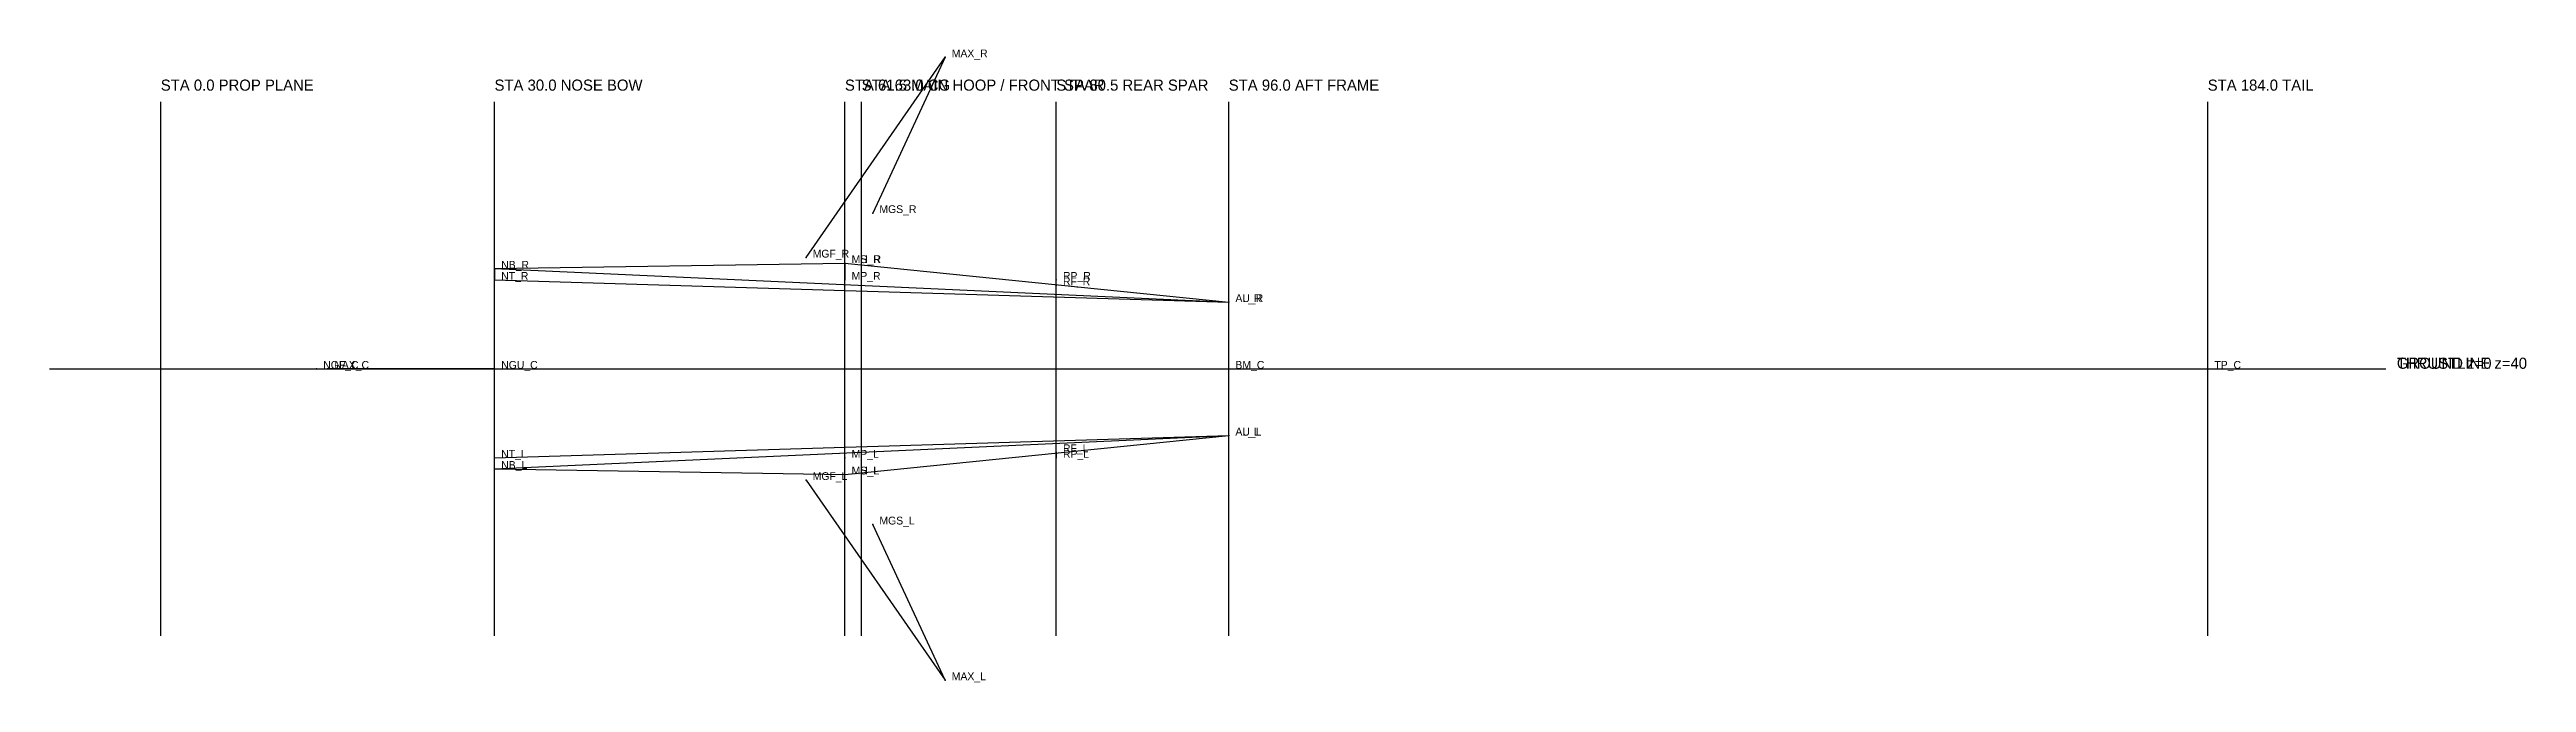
# Model space of a CAD drawing. Header units: metres. Extents: x -10 to 213, y -28 to 29.
import ezdxf

# ---------------------------------------------------------------- set-up
doc = ezdxf.new("R2010")
doc.units = ezdxf.units.M
for name, color, linetype in [('BOOM', 2, 'CONTINUOUS'), ('CAGE-DIAGONAL', 3, 'CONTINUOUS'), ('CAGE-FRAME', 4, 'CONTINUOUS'), ('CAGE-HOOP', 1, 'CONTINUOUS'), ('CAGE-LONGERON', 5, 'CONTINUOUS'), ('CAGE-SPAR', 6, 'CONTINUOUS'), ('GEAR', 30, 'CONTINUOUS'), ('NODE-TEXT', 8, 'CONTINUOUS'), ('NODES', 7, 'CONTINUOUS'), ('REFERENCE', 8, 'CONTINUOUS')]:
    doc.layers.add(name, color=color, linetype=linetype)

msp = doc.modelspace()

# ---------------------------------------------------------------- linework, layer by layer
at = {"layer": 'BOOM'}
msp.add_line((96, 0, 27), (184, 0, 27), dxfattribs=at)
at = {"layer": 'CAGE-DIAGONAL'}
for p, q in [((30, 9, 18), (61.5, 9.5, 40)), ((61.5, 9.5, 18), (96, 6, 30)), ((61.5, -9.5, 18), (96, -6, 30)), ((30, -9, 18), (61.5, -9.5, 40))]:
    msp.add_line(p, q, dxfattribs=at)
at = {"layer": 'CAGE-FRAME'}
for p, q in [((30, -8, 38), (30, 8, 38)), ((80.5, 7.5, 20), (80.5, 8, 55)), ((96, 6, 24), (96, 6, 30)), ((96, -6, 24), (96, 6, 24)), ((96, -6, 30), (96, 6, 30)), ((96, -6, 24), (96, -6, 30)), ((80.5, -7.5, 20), (80.5, -8, 55))]:
    msp.add_line(p, q, dxfattribs=at)
at = {"layer": 'CAGE-HOOP'}
for p, q in [((61.5, 9.5, 18), (61.5, 9.5, 40)), ((61.5, 9.5, 40), (61.5, 8, 55)), ((61.5, -9.5, 40), (61.5, 9.5, 40)), ((61.5, -9.5, 40), (61.5, -8, 55)), ((61.5, -9.5, 18), (61.5, -9.5, 40))]:
    msp.add_line(p, q, dxfattribs=at)
at = {"layer": 'CAGE-LONGERON'}
for p, q in [((30, 9, 18), (96, 6, 24)), ((30, 9, 18), (30, 8, 38)), ((30, 8, 38), (96, 6, 30)), ((30, -9, 18), (96, -6, 24)), ((30, -8, 38), (96, -6, 30)), ((30, -9, 18), (30, -8, 38))]:
    msp.add_line(p, q, dxfattribs=at)
at = {"layer": 'CAGE-SPAR'}
for p, q in [((61.5, -8, 55), (61.5, 8, 55)), ((80.5, -8, 55), (80.5, 8, 55))]:
    msp.add_line(p, q, dxfattribs=at)
at = {"layer": 'GEAR'}
for p, q in [((58, 10, 17), (70.5, 28, 14.5)), ((70.5, 28, 14.5), (64, 14, 30)), ((14, 0, 30), (15, 0, 10)), ((30, 0, 17), (15, 0, 10)), ((58, -10, 17), (70.5, -28, 14.5)), ((70.5, -28, 14.5), (64, -14, 30))]:
    msp.add_line(p, q, dxfattribs=at)
at = {"layer": 'NODES'}
for p in [(70.5, 28, 14.5), (64, 14, 30), (30, 9, 18), (58, 10, 17), (61.5, 9.5, 18), (61.5, 9.5, 40), (30, 8, 38), (61.5, 8, 55), (80.5, 8, 55), (80.5, 7.5, 20), (96, 6, 24), (96, 6, 30), (14, 0, 30), (15, 0, 10), (30, 0, 17), (96, 0, 27), (184, 0, 27), (96, -6, 24), (96, -6, 30), (30, -8, 38), (61.5, -8, 55), (80.5, -7.5, 20), (80.5, -8, 55), (30, -9, 18), (58, -10, 17), (61.5, -9.5, 18), (61.5, -9.5, 40), (64, -14, 30), (70.5, -28, 14.5)]:
    msp.add_point(p, dxfattribs=at)
at = {"layer": 'REFERENCE'}
for p, q in [((0, -24), (0, 24)), ((30, -24), (30, 24)), ((61.5, -24), (61.5, 24)), ((63, -24), (63, 24)), ((80.5, -24), (80.5, 24)), ((96, -24), (96, 24)), ((184, -24), (184, 24)), ((-10, 0), (200, 0)), ((0, 0, 40), (200, 0, 40))]:
    msp.add_line(p, q, dxfattribs=at)

# ---------------------------------------------------------------- texts
at = {"layer": 'NODE-TEXT'}
for s, p in [('MAX_R', (71.1, 28, 15.1)), ('MGS_R', (64.6, 14, 30.6)), ('NB_R', (30.6, 9, 18.6)), ('MGF_R', (58.6, 10, 17.6)), ('MS_R', (62.1, 9.5, 40.6)), ('MH_R', (62.1, 9.5, 18.6)), ('NT_R', (30.6, 8, 38.6)), ('MP_R', (62.1, 8, 55.6)), ('RP_R', (81.1, 8, 55.6)), ('RF_R', (81.1, 7.5, 20.6)), ('AL_R', (96.6, 6, 24.6)), ('AU_R', (96.6, 6, 30.6)), ('NGF_C', (14.6, 0, 30.6)), ('NAX_C', (15.6, 0, 10.6)), ('NGU_C', (30.6, 0, 17.6)), ('BM_C', (96.6, 0, 27.6)), ('TP_C', (184.6, 0, 27.6)), ('AL_L', (96.6, -6, 24.6)), ('AU_L', (96.6, -6, 30.6)), ('NT_L', (30.6, -8, 38.6)), ('NB_L', (30.6, -9, 18.6)), ('MP_L', (62.1, -8, 55.6)), ('MS_L', (62.1, -9.5, 40.6)), ('MH_L', (62.1, -9.5, 18.6)), ('RF_L', (81.1, -7.5, 20.6)), ('RP_L', (81.1, -8, 55.6)), ('MGF_L', (58.6, -10, 17.6)), ('MGS_L', (64.6, -14, 30.6)), ('MAX_L', (71.1, -28, 15.1))]:
    msp.add_text(s, height=0.7, dxfattribs=at).set_placement(p)
at = {"layer": 'REFERENCE'}
for s, p in [('STA 0.0 PROP PLANE', (0, 25)), ('STA 30.0 NOSE BOW', (30, 25)), ('STA 61.5 MAIN HOOP / FRONT SPAR', (61.5, 25)), ('STA 63.0 CG', (63, 25)), ('STA 80.5 REAR SPAR', (80.5, 25)), ('STA 96.0 AFT FRAME', (96, 25)), ('STA 184.0 TAIL', (184, 25)), ('THRUSTLINE z=40', (201, 0, 40)), ('GROUND z=0', (201, 0))]:
    msp.add_text(s, height=1, dxfattribs=at).set_placement(p)

doc.saveas('drawing.dxf')
